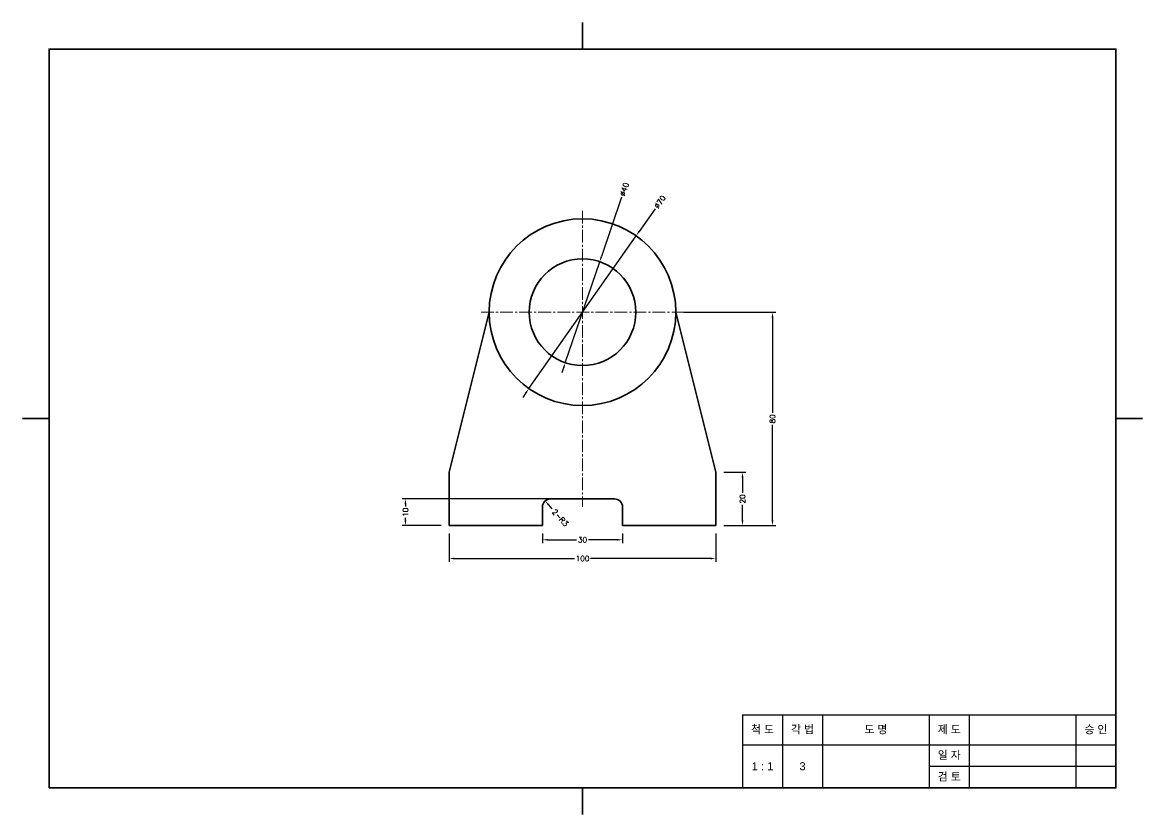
# Model space of a CAD drawing. Header units: millimetres. Extents: x 0 to 11420, y 0 to 297.
# Drawn here: x 1000 to 1420, y 0 to 297 of the extents above; entities that cross this region are included whole.
import ezdxf

# ---------------------------------------------------------------- set-up
doc = ezdxf.new("R2010")
doc.units = ezdxf.units.MM
doc.header["$LTSCALE"] = 0.25
doc.linetypes.add('CENTER2', pattern=[28.575, 19.05, -3.175, 3.175, -3.175])
for name, color, linetype, lineweight in [('1_윤곽선', 4, 'Continuous', 35), ('2_외형선', 7, 'Continuous', 35), ('4_중심선', 1, 'CENTER2', 18)]:
    doc.layers.add(name, color=color, linetype=linetype, lineweight=lineweight)
doc.styles.get("Standard").update_dxf_attribs({"font": 'arial.ttf'})
doc.styles.add('주석', font='romans.shx', dxfattribs={"height": 2, "bigfont": 'whgtxt.shx'})
doc.dimstyles.new('주석', dxfattribs={"dimscale": 0, "dimtxt": 2, "dimasz": 2, "dimexe": 1.25, "dimexo": 3, "dimtad": 0, "dimtxsty": '주석', "dimcen": 0, "dimclrd": 3, "dimclre": 3, "dimclrt": 3, "dimadec": 0, "dimazin": 0, "dimtfac": 1, "dimtmove": 0, "dimatfit": 3, "dimfxl": 5, "dimtfill": 1, "dimarcsym": 0})

# ---------------------------------------------------------------- blocks, each defined once
blk = doc.blocks.new('*T33')
at = {"layer": '1_윤곽선', "color": 0, "linetype": 'ByBlock', "lineweight": -2, "transparency": 16777216}
for p, q in [((0, 0), (140, 0)), ((0, 0), (0, -27.35)), ((140, 0), (140, -27.35)), ((0, -27.35), (140, -27.35))]:
    blk.add_line(p, q, dxfattribs=at)
at = {"layer": '1_윤곽선', "color": 3, "linetype": 'ByBlock', "lineweight": -2, "transparency": 16777216}
for p, q in [((15, 0), (15, -27.35)), ((30, 0), (30, -27.35)), ((70, 0), (70, -27.35)), ((85, 0), (85, -27.35)), ((125, 0), (125, -27.35)), ((0, -11.14), (140, -11.14)), ((70, -19.24), (140, -19.24))]:
    blk.add_line(p, q, dxfattribs=at)
at = {"layer": '1_윤곽선', "color": 2, "transparency": 16777216, "char_height": 3, "attachment_point": 5}
for s, insert, width in [('{\\fGulim|b0|i0|c129|p50;척 도}', (7.5, -5.57), 12), ('{\\fGulim|b0|i0|c129|p50;각 법}', (22.5, -5.57), 12), ('{\\fGulim|b0|i0|c129|p50;도 명}', (50, -5.57), 37), ('{\\fGulim|b0|i0|c129|p50;제 도}', (77.5, -5.57), 12), ('{\\fGulim|b0|i0|c129|p50;승 인}', (132.5, -5.57), 12), ('{\\fGulim|b0|i0|c129|p50;일 자}', (77.5, -15.19), 12), ('1 : 1', (7.5, -19.24), 12), ('3', (22.5, -19.24), 12), ('{\\fGulim|b0|i0|c129|p50;검 토}', (77.5, -23.29), 12)]:
    blk.add_mtext(s, dxfattribs=dict(at, insert=insert, width=width))
blk = doc.blocks.new('*D34')
at = {"layer": '2_외형선', "color": 3, "lineweight": -2, "transparency": 16777216}
for p, q in [((1160, 105.35), (1160, 94.75)), ((1260, 105.35), (1260, 94.75)), ((1162, 96), (1206.95, 96)), ((1258, 96), (1213.05, 96))]:
    blk.add_line(p, q, dxfattribs=at)
at = {"layer": '2_외형선', "color": 3, "transparency": 16777216}
for points in [[(1162, 96.33), (1162, 95.66), (1160, 96)], [(1258, 96.33), (1258, 95.66), (1260, 96)]]:
    blk.add_solid(points, dxfattribs=at)
at = {"layer": 'Defpoints', "color": 0, "transparency": 16777216}
for p in [(1160, 108.35), (1260, 108.35), (1260, 96)]:
    blk.add_point(p, dxfattribs=at)
at = {"layer": '2_외형선', "color": 3, "transparency": 16777216, "insert": (1210, 96), "char_height": 2, "attachment_point": 5, "style": '주석', "bg_fill": 3, "box_fill_scale": 1.1, "bg_fill_color": 256, "bg_fill_true_color": 13158600, "bg_fill_transparency": 0}
blk.add_mtext('100', dxfattribs=at)
blk = doc.blocks.new('*D35')
at = {"layer": '2_외형선', "color": 3, "lineweight": -2, "transparency": 16777216}
for p, q in [((1195, 105.35), (1195, 101.78)), ((1225, 105.35), (1225, 101.78)), ((1197, 103.03), (1207.76, 103.03)), ((1223, 103.03), (1212.24, 103.03))]:
    blk.add_line(p, q, dxfattribs=at)
at = {"layer": '2_외형선', "color": 3, "transparency": 16777216}
for points in [[(1197, 103.36), (1197, 102.7), (1195, 103.03)], [(1223, 103.36), (1223, 102.7), (1225, 103.03)]]:
    blk.add_solid(points, dxfattribs=at)
at = {"layer": 'Defpoints', "color": 0, "transparency": 16777216}
for p in [(1195, 108.35), (1225, 108.35), (1225, 103.03)]:
    blk.add_point(p, dxfattribs=at)
at = {"layer": '2_외형선', "color": 3, "transparency": 16777216, "insert": (1210, 103.03), "char_height": 2, "attachment_point": 5, "style": '주석', "bg_fill": 3, "box_fill_scale": 1.1, "bg_fill_color": 256, "bg_fill_true_color": 13158600, "bg_fill_transparency": 0}
blk.add_mtext('30', dxfattribs=at)
blk = doc.blocks.new('*D36')
at = {"layer": '2_외형선', "color": 3, "lineweight": -2, "transparency": 16777216}
for p, q in [((1207, 118.35), (1142.37, 118.35)), ((1143.62, 116.35), (1143.62, 115.45)), ((1143.62, 110.35), (1143.62, 111.25)), ((1157, 108.35), (1142.37, 108.35))]:
    blk.add_line(p, q, dxfattribs=at)
at = {"layer": '2_외형선', "color": 3, "transparency": 16777216}
for points in [[(1143.29, 116.35), (1143.96, 116.35), (1143.62, 118.35)], [(1143.29, 110.35), (1143.96, 110.35), (1143.62, 108.35)]]:
    blk.add_solid(points, dxfattribs=at)
at = {"layer": 'Defpoints', "color": 0, "transparency": 16777216}
for p in [(1210, 118.35), (1143.62, 108.35), (1160, 108.35)]:
    blk.add_point(p, dxfattribs=at)
at = {"layer": '2_외형선', "color": 3, "transparency": 16777216, "insert": (1143.62, 113.35), "char_height": 2, "attachment_point": 5, "rotation": 90, "style": '주석', "bg_fill": 3, "box_fill_scale": 1.1, "bg_fill_color": 256, "bg_fill_true_color": 13158600, "bg_fill_transparency": 0}
blk.add_mtext('10', dxfattribs=at)
blk = doc.blocks.new('*D37')
at = {"layer": '2_외형선', "color": 3, "lineweight": -2, "transparency": 16777216}
for p, q in [((1263, 128.35), (1271.24, 128.35)), ((1269.99, 126.35), (1269.99, 120.6)), ((1269.99, 110.35), (1269.99, 116.11)), ((1263, 108.35), (1271.24, 108.35))]:
    blk.add_line(p, q, dxfattribs=at)
at = {"layer": '2_외형선', "color": 3, "transparency": 16777216}
for points in [[(1269.66, 126.35), (1270.33, 126.35), (1269.99, 128.35)], [(1269.66, 110.35), (1270.33, 110.35), (1269.99, 108.35)]]:
    blk.add_solid(points, dxfattribs=at)
at = {"layer": 'Defpoints', "color": 0, "transparency": 16777216}
for p in [(1260, 128.35), (1260, 108.35), (1269.99, 108.35)]:
    blk.add_point(p, dxfattribs=at)
at = {"layer": '2_외형선', "color": 3, "transparency": 16777216, "insert": (1269.99, 118.35), "char_height": 2, "attachment_point": 5, "rotation": 90, "style": '주석', "bg_fill": 3, "box_fill_scale": 1.1, "bg_fill_color": 256, "bg_fill_true_color": 13158600, "bg_fill_transparency": 0}
blk.add_mtext('20', dxfattribs=at)
blk = doc.blocks.new('*D38')
at = {"layer": '2_외형선', "color": 3, "lineweight": -2, "transparency": 16777216}
for p, q in [((1248, 188.35), (1282.49, 188.35)), ((1281.24, 186.35), (1281.24, 150.6)), ((1281.24, 110.35), (1281.24, 146.11)), ((1263, 108.35), (1282.49, 108.35))]:
    blk.add_line(p, q, dxfattribs=at)
at = {"layer": '2_외형선', "color": 3, "transparency": 16777216}
for points in [[(1280.91, 186.35), (1281.57, 186.35), (1281.24, 188.35)], [(1280.91, 110.35), (1281.57, 110.35), (1281.24, 108.35)]]:
    blk.add_solid(points, dxfattribs=at)
at = {"layer": 'Defpoints', "color": 0, "transparency": 16777216}
for p in [(1245, 188.35), (1260, 108.35), (1281.24, 108.35)]:
    blk.add_point(p, dxfattribs=at)
at = {"layer": '2_외형선', "color": 3, "transparency": 16777216, "insert": (1281.24, 148.35), "char_height": 2, "attachment_point": 5, "rotation": 90, "style": '주석', "bg_fill": 3, "box_fill_scale": 1.1, "bg_fill_color": 256, "bg_fill_true_color": 13158600, "bg_fill_transparency": 0}
blk.add_mtext('80', dxfattribs=at)
blk = doc.blocks.new('*D39')
at = {"layer": '2_외형선', "color": 3, "lineweight": -2, "transparency": 16777216}
for p, q in [((1224.65, 231.43), (1217.08, 209.18)), ((1203.56, 169.42), (1216.44, 207.29)), ((1202.92, 167.52), (1202.27, 165.63))]:
    blk.add_line(p, q, dxfattribs=at)
at = {"layer": '2_외형선', "color": 3, "transparency": 16777216}
for points in [[(1216.77, 209.29), (1217.4, 209.07), (1216.44, 207.29)], [(1202.6, 167.63), (1203.23, 167.42), (1203.56, 169.42)]]:
    blk.add_solid(points, dxfattribs=at)
at = {"layer": 'Defpoints', "color": 0, "transparency": 16777216}
for p in [(1216.44, 207.29), (1203.56, 169.42)]:
    blk.add_point(p, dxfattribs=at)
at = {"layer": '2_외형선', "color": 3, "transparency": 16777216, "insert": (1225.67, 234.41), "char_height": 2, "attachment_point": 5, "rotation": 71.2167, "style": '주석', "bg_fill": 3, "box_fill_scale": 1.1, "bg_fill_color": 256, "bg_fill_true_color": 13158600, "bg_fill_transparency": 0}
blk.add_mtext('∅40', dxfattribs=at)
blk = doc.blocks.new('*D40')
at = {"layer": '2_외형선', "color": 3, "lineweight": -2, "transparency": 16777216}
for p, q in [((1237.21, 227.12), (1231.25, 218.64)), ((1189.89, 159.7), (1230.11, 217)), ((1188.75, 158.07), (1187.6, 156.43))]:
    blk.add_line(p, q, dxfattribs=at)
at = {"layer": '2_외형선', "color": 3, "transparency": 16777216}
for points in [[(1230.98, 218.83), (1231.53, 218.45), (1230.11, 217)], [(1188.47, 158.26), (1189.02, 157.88), (1189.89, 159.7)]]:
    blk.add_solid(points, dxfattribs=at)
at = {"layer": 'Defpoints', "color": 0, "transparency": 16777216}
for p in [(1230.11, 217), (1189.89, 159.7)]:
    blk.add_point(p, dxfattribs=at)
at = {"layer": '2_외형선', "color": 3, "transparency": 16777216, "insert": (1239.02, 229.7), "char_height": 2, "attachment_point": 5, "rotation": 54.9387, "style": '주석', "bg_fill": 3, "box_fill_scale": 1.1, "bg_fill_color": 256, "bg_fill_true_color": 13158600, "bg_fill_transparency": 0}
blk.add_mtext('∅70', dxfattribs=at)
blk = doc.blocks.new('*D41')
at = {"layer": '2_외형선', "color": 3, "lineweight": -2, "transparency": 16777216}
blk.add_line((1198.67, 114.61), (1197.33, 116.09), dxfattribs=at)
at = {"layer": 'Defpoints', "color": 0, "transparency": 16777216}
blk.add_point((1195.98, 117.57), dxfattribs=at)
at = {"layer": '2_외형선', "color": 3, "transparency": 16777216, "insert": (1201.68, 111.29), "char_height": 2, "attachment_point": 5, "rotation": 312.2257, "style": '주석', "bg_fill": 3, "box_fill_scale": 1.1, "bg_fill_color": 256, "bg_fill_true_color": 13158600, "bg_fill_transparency": 0}
blk.add_mtext('2-R3', dxfattribs=at)
at = {"layer": '2_외형선', "color": 3, "transparency": 16777216}
blk.add_solid([(1197.57, 116.32), (1197.08, 115.87), (1195.98, 117.57)], dxfattribs=at)
at = {"layer": 'Defpoints', "color": 0, "transparency": 16777216}
blk.add_point((1198, 115.35), dxfattribs=at)

msp = doc.modelspace()

# ---------------------------------------------------------------- linework, layer by layer
at = {"layer": '1_윤곽선'}
for p, q in [((1210, 297), (1210, 287)), ((1000, 148.5), (1010, 148.5)), ((1420, 148.5), (1410, 148.5)), ((1210, 0), (1210, 10))]:
    msp.add_line(p, q, dxfattribs=at)
msp.add_lwpolyline([(1010, 10), (1410, 10), (1410, 287), (1010, 287)], close=True, dxfattribs=at)
at = {"layer": '2_외형선'}
for p, q in [((1160, 128.352), (1175, 188.352)), ((1245, 188.352), (1260, 128.352)), ((1160, 108.352), (1160, 128.352)), ((1260, 108.352), (1260, 128.352)), ((1198, 118.352), (1222, 118.352)), ((1195, 115.352), (1195, 108.352)), ((1225, 115.352), (1225, 108.352)), ((1160, 108.352), (1195, 108.352)), ((1225, 108.352), (1260, 108.352))]:
    msp.add_line(p, q, dxfattribs=at)
for radius in [35, 20]:
    msp.add_circle((1210, 188.352), radius, dxfattribs=at)
for centre, start, end in [((1198, 115.352), 90, 180), ((1222, 115.352), 0, 90)]:
    msp.add_arc(centre, 3, start, end, dxfattribs=at)
at = {"layer": '4_중심선'}
for p, q in [((1210, 226.352), (1210, 115.352)), ((1172, 188.352), (1248, 188.352))]:
    msp.add_line(p, q, dxfattribs=at)

# ---------------------------------------------------------------- block references
msp.add_blockref('*T33', (1270, 37.347))

# ---------------------------------------------------------------- next in the draw order: dimensions: what is measured, and where the dimension line sits
at = {"layer": '2_외형선'}
dim = msp.add_diameter_dim_2p(p1=(1203.56, 169.418), p2=(1216.44, 207.287), dimstyle='주석', dxfattribs=at)
dim.commit()
dim.dimension.update_dxf_attribs({"geometry": '*D39', "text_midpoint": (1225.666, 234.415), "dimtype": 163})
dim = msp.add_linear_dim(base=(1260, 95.995), p1=(1160, 108.352), p2=(1260, 108.352), dimstyle='주석', dxfattribs=at)
dim.commit()
dim.dimension.update_dxf_attribs({"geometry": '*D34', "text_midpoint": (1210, 95.995)})

# ---------------------------------------------------------------- next in the draw order: dimensions: what is measured, and where the dimension line sits
dim = msp.add_diameter_dim_2p(p1=(1189.894, 159.704), p2=(1230.106, 217.001), dimstyle='주석', dxfattribs=at)
dim.commit()
dim.dimension.update_dxf_attribs({"geometry": '*D40', "text_midpoint": (1239.019, 229.702), "dimtype": 163})
dim = msp.add_linear_dim(base=(1269.995, 108.352), p1=(1260, 128.352), p2=(1260, 108.352), angle=90, dimstyle='주석', dxfattribs=at)
dim.commit()
dim.dimension.update_dxf_attribs({"geometry": '*D37', "text_midpoint": (1269.995, 118.352)})
dim = msp.add_linear_dim(base=(1225, 103.03), p1=(1195, 108.352), p2=(1225, 108.352), dimstyle='주석', dxfattribs=at)
dim.commit()
dim.dimension.update_dxf_attribs({"geometry": '*D35', "text_midpoint": (1210, 103.03)})

# ---------------------------------------------------------------- next in the draw order: dimensions: what is measured, and where the dimension line sits
for base, p1, p2, picture, middle in [((1281.241, 108.352), (1245, 188.352), (1260, 108.352), '*D38', (1281.241, 148.352)), ((1143.623, 108.352), (1210, 118.352), (1160, 108.352), '*D36', (1143.623, 113.352))]:
    dim = msp.add_linear_dim(base=base, p1=p1, p2=p2, angle=90, dimstyle='주석', dxfattribs=at)
    dim.commit()
    dim.dimension.update_dxf_attribs({"geometry": picture, "text_midpoint": middle})

# ---------------------------------------------------------------- next in the draw order: dimensions: what is measured, and where the dimension line sits
dim = msp.add_radius_dim(center=(1198, 115.352), mpoint=(1195.984, 117.574), text='2-<>', dimstyle='주석', dxfattribs=at)
dim.commit()
dim.dimension.update_dxf_attribs({"geometry": '*D41', "text_midpoint": (1201.684, 111.293), "dimtype": 164})

doc.saveas('drawing.dxf')
